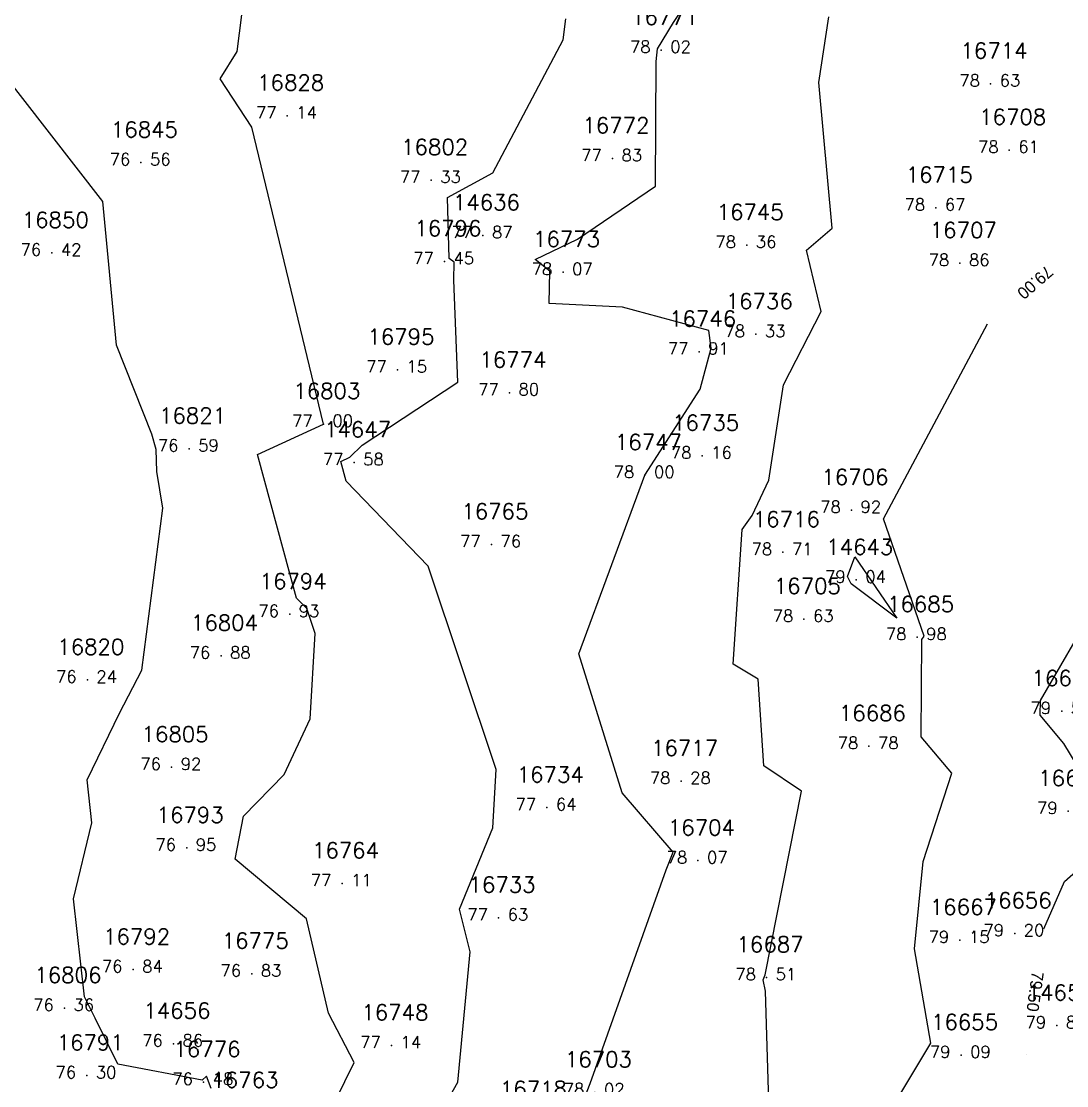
# Model space of a CAD drawing. Header units: millimetres. Extents: x 1412565 to 1412813, y 4931476 to 4931699.
# Drawn here: x 1412611.16 to 1412628.52, y 4931507.76 to 4931525.44 of the extents above; entities that cross this region are included whole.
import ezdxf
from ezdxf.enums import TextEntityAlignment as Align

# ---------------------------------------------------------------- set-up
doc = ezdxf.new("R2010")
doc.units = ezdxf.units.MM
for name, color, linetype in [('CIVIL', 50, 'Continuous'), ('CIVIL-DRAW', 80, 'Continuous'), ('CIVIL-NONAME', 130, 'Continuous'), ('CIVIL-TEXT', 240, 'Continuous'), ('CIVIL-Z', 50, 'Continuous'), ('Tcontours1', 7, 'Continuous'), ('Tcontours2', 7, 'Continuous')]:
    doc.layers.add(name, color=color, linetype=linetype)
doc.styles.add('CIVILCADMAIN', font='TXT.SHX')
doc.styles.add('MAVAT_HebTXT', font='hebtxt.shx')
doc.styles.get("Standard").update_dxf_attribs({"font": 'arial.ttf'})

# ---------------------------------------------------------------- blocks, each defined once
blk = doc.blocks.new('CIVIL-ZZ')
at = {"layer": 'CIVIL-DRAW'}
blk.add_point((0, 0), dxfattribs=at)
at = {"layer": 'CIVIL-NONAME'}
blk.add_attdef('NAME', text='', height=1.8, dxfattribs=at).set_placement((0, 2.1), align=Align.CENTER)
at = {"layer": 'CIVIL-TEXT', "flags": 8}
blk.add_attdef('TEXT', text='', height=2, dxfattribs=at).set_placement((0.2, -3.3), align=Align.CENTER)
at = {"layer": 'CIVIL-Z'}
blk.add_attdef('Z1', text='', height=1.6, dxfattribs=at).set_placement((-0.75, -0.225), align=Align.RIGHT)
blk.add_attdef('Z2', (0.75, -0.225), '', height=1.6, dxfattribs=at)

msp = doc.modelspace()

# ---------------------------------------------------------------- linework, layer by layer
at = {"layer": 'Tcontours1'}
for points, elevation in [([(1412616.075, 4931506.895), (1412616.688, 4931508.15), (1412616.262, 4931508.967), (1412615.901, 4931510.531), (1412614.716, 4931511.526), (1412614.852, 4931512.237), (1412615.529, 4931512.928), (1412615.958, 4931513.852), (1412616.041, 4931515.274), (1412615.903, 4931515.688), (1412615.735, 4931515.861), (1412615.085, 4931518.245), (1412616.18, 4931518.75), (1412614.993, 4931523.682), (1412614.468, 4931524.483), (1412614.745, 4931524.937), (1412615.015, 4931527.026)], 77), ([(1412620.524, 4931507.575), (1412620.608, 4931507.799), (1412621.873, 4931511.349), (1412621.991, 4931511.643), (1412621.144, 4931512.628), (1412620.424, 4931514.936), (1412621.52, 4931517.9), (1412622.438, 4931519.327), (1412622.621, 4931520.012), (1412622.578, 4931520.304), (1412621.149, 4931520.692), (1412619.929, 4931520.751), (1412619.938, 4931521.29), (1412619.694, 4931521.484), (1412620.399, 4931521.821), (1412621.695, 4931522.698), (1412621.705, 4931524.771), (1412621.729, 4931524.98), (1412621.992, 4931525.418), (1412622.947, 4931526.86)], 78), ([(1412625.01, 4931506.375), (1412626.269, 4931508.47), (1412625.998, 4931510.035), (1412626.138, 4931511.485), (1412626.614, 4931512.952), (1412626.109, 4931513.558), (1412626.119, 4931515.17), (1412626.154, 4931515.23), (1412625.482, 4931517.177), (1412627.207, 4931520.412)], 79), ([(1412624.882, 4931516.216), (1412625.003, 4931516.547), (1412625.703, 4931515.527), (1412624.945, 4931516.097), (1412624.882, 4931516.216)], 79)]:
    msp.add_lwpolyline(points, dxfattribs=dict(at, elevation=elevation))
at = {"layer": 'Tcontours2'}
for points, elevation in [([(1412614.316, 4931507.718), (1412614.236, 4931507.923), (1412614.164, 4931507.854), (1412612.764, 4931508.119), (1412612.387, 4931508.885), (1412612.213, 4931509.237), (1412612.032, 4931510.864), (1412612.333, 4931512.127), (1412612.254, 4931512.84), (1412612.795, 4931513.946), (1412613.162, 4931514.663), (1412613.515, 4931517.353), (1412613.414, 4931517.962), (1412613.402, 4931518.329), (1412613.329, 4931518.58), (1412612.743, 4931520.061), (1412612.516, 4931522.447), (1412610.742, 4931524.727), (1412610.425, 4931525.071), (1412611.271, 4931526.635)], 76.5), ([(1412617.733, 4931506.616), (1412618.414, 4931507.82), (1412618.618, 4931509.988), (1412618.44, 4931510.692), (1412618.992, 4931512.047), (1412619.048, 4931513.013), (1412617.921, 4931516.387), (1412616.558, 4931517.8), (1412616.469, 4931518.129), (1412616.62, 4931518.198), (1412616.824, 4931518.397), (1412618.412, 4931519.445), (1412618.344, 4931521.139), (1412618.349, 4931521.435), (1412618.266, 4931521.501), (1412618.241, 4931522.51), (1412618.993, 4931522.922), (1412620.163, 4931525.132), (1412620.204, 4931525.48)], 77.5), ([(1412623.594, 4931506.945), (1412623.519, 4931509.334), (1412623.482, 4931509.521), (1412623.514, 4931509.604), (1412624.12, 4931512.651), (1412623.493, 4931513.075), (1412623.402, 4931514.511), (1412622.985, 4931514.764), (1412623.133, 4931516.999), (1412623.298, 4931517.231), (1412623.579, 4931517.817), (1412623.818, 4931519.399), (1412624.447, 4931520.618), (1412624.201, 4931521.636), (1412624.628, 4931522), (1412624.407, 4931524.422), (1412624.572, 4931525.511)], 78.5), ([(1412628.806, 4931512.897), (1412628.475, 4931513.446), (1412628.084, 4931513.916), (1412628.086, 4931514.161), (1412629.001, 4931515.73)], 79.5), ([(1412628.145, 4931510.365), (1412628.488, 4931511.154), (1412629.185, 4931511.77)], 79.5), ([(1412627.855, 4931508.285), (1412627.855, 4931508.285)], 79.5)]:
    msp.add_lwpolyline(points, dxfattribs=dict(at, elevation=elevation))

# ---------------------------------------------------------------- block references
at = {"layer": 'CIVIL'}
ref = msp.add_blockref('CIVIL-ZZ', (1412621.79, 4931524.96, 78.02), dxfattribs=dict(at, xscale=0.2, yscale=0.2))
ref.add_attrib('Z2', '02', (1412621.94, 4931524.915), dxfattribs={"layer": 'CIVIL-Z', "height": 0.2, "style": 'CIVILCADMAIN'})
ref.add_attrib('Z1', '78', (1412621.27, 4931524.915), dxfattribs={"layer": 'CIVIL-Z', "height": 0.2, "style": 'CIVILCADMAIN'})
ref.add_attrib('NAME', '16771', (1412621.29, 4931525.38), dxfattribs={"layer": 'CIVIL-NONAME', "height": 0.26, "style": 'CIVILCADMAIN'})
ref = msp.add_blockref('CIVIL-ZZ', (1412627.26, 4931524.4, 78.63), dxfattribs=dict(at, xscale=0.2, yscale=0.2))
ref.add_attrib('Z2', '63', (1412627.41, 4931524.355), dxfattribs={"layer": 'CIVIL-Z', "height": 0.2, "style": 'CIVILCADMAIN'})
ref.add_attrib('Z1', '78', (1412626.74, 4931524.355), dxfattribs={"layer": 'CIVIL-Z', "height": 0.2, "style": 'CIVILCADMAIN'})
ref.add_attrib('NAME', '16714', (1412626.76, 4931524.82), dxfattribs={"layer": 'CIVIL-NONAME', "height": 0.26, "style": 'CIVILCADMAIN'})
ref = msp.add_blockref('CIVIL-ZZ', (1412615.58, 4931523.87, 77.14), dxfattribs=dict(at, xscale=0.2, yscale=0.2))
ref.add_attrib('Z2', '14', (1412615.73, 4931523.825), dxfattribs={"layer": 'CIVIL-Z', "height": 0.2, "style": 'CIVILCADMAIN'})
ref.add_attrib('Z1', '77', (1412615.06, 4931523.825), dxfattribs={"layer": 'CIVIL-Z', "height": 0.2, "style": 'CIVILCADMAIN'})
ref.add_attrib('NAME', '16828', (1412615.08, 4931524.29), dxfattribs={"layer": 'CIVIL-NONAME', "height": 0.26, "style": 'CIVILCADMAIN'})
ref = msp.add_blockref('CIVIL-ZZ', (1412627.57, 4931523.3, 78.61), dxfattribs=dict(at, xscale=0.2, yscale=0.2))
ref.add_attrib('Z2', '61', (1412627.72, 4931523.255), dxfattribs={"layer": 'CIVIL-Z', "height": 0.2, "style": 'CIVILCADMAIN'})
ref.add_attrib('Z1', '78', (1412627.05, 4931523.255), dxfattribs={"layer": 'CIVIL-Z', "height": 0.2, "style": 'CIVILCADMAIN'})
ref.add_attrib('NAME', '16708', (1412627.07, 4931523.72), dxfattribs={"layer": 'CIVIL-NONAME', "height": 0.26, "style": 'CIVILCADMAIN'})
ref = msp.add_blockref('CIVIL-ZZ', (1412613.15, 4931523.09, 76.56), dxfattribs=dict(at, xscale=0.2, yscale=0.2))
ref.add_attrib('Z2', '56', (1412613.3, 4931523.045), dxfattribs={"layer": 'CIVIL-Z', "height": 0.2, "style": 'CIVILCADMAIN'})
ref.add_attrib('Z1', '76', (1412612.63, 4931523.045), dxfattribs={"layer": 'CIVIL-Z', "height": 0.2, "style": 'CIVILCADMAIN'})
ref.add_attrib('NAME', '16845', (1412612.65, 4931523.51), dxfattribs={"layer": 'CIVIL-NONAME', "height": 0.26, "style": 'CIVILCADMAIN'})
ref = msp.add_blockref('CIVIL-ZZ', (1412620.98, 4931523.16, 77.83), dxfattribs=dict(at, xscale=0.2, yscale=0.2))
ref.add_attrib('Z2', '83', (1412621.13, 4931523.115), dxfattribs={"layer": 'CIVIL-Z', "height": 0.2, "style": 'CIVILCADMAIN'})
ref.add_attrib('Z1', '77', (1412620.46, 4931523.115), dxfattribs={"layer": 'CIVIL-Z', "height": 0.2, "style": 'CIVILCADMAIN'})
ref.add_attrib('NAME', '16772', (1412620.48, 4931523.58), dxfattribs={"layer": 'CIVIL-NONAME', "height": 0.26, "style": 'CIVILCADMAIN'})
ref = msp.add_blockref('CIVIL-ZZ', (1412617.97, 4931522.8, 77.33), dxfattribs=dict(at, xscale=0.2, yscale=0.2))
ref.add_attrib('Z2', '33', (1412618.12, 4931522.755), dxfattribs={"layer": 'CIVIL-Z', "height": 0.2, "style": 'CIVILCADMAIN'})
ref.add_attrib('Z1', '77', (1412617.45, 4931522.755), dxfattribs={"layer": 'CIVIL-Z', "height": 0.2, "style": 'CIVILCADMAIN'})
ref.add_attrib('NAME', '16802', (1412617.47, 4931523.22), dxfattribs={"layer": 'CIVIL-NONAME', "height": 0.26, "style": 'CIVILCADMAIN'})
ref = msp.add_blockref('CIVIL-ZZ', (1412626.35, 4931522.34, 78.67), dxfattribs=dict(at, xscale=0.2, yscale=0.2))
ref.add_attrib('Z2', '67', (1412626.5, 4931522.295), dxfattribs={"layer": 'CIVIL-Z', "height": 0.2, "style": 'CIVILCADMAIN'})
ref.add_attrib('Z1', '78', (1412625.83, 4931522.295), dxfattribs={"layer": 'CIVIL-Z', "height": 0.2, "style": 'CIVILCADMAIN'})
ref.add_attrib('NAME', '16715', (1412625.85, 4931522.76), dxfattribs={"layer": 'CIVIL-NONAME', "height": 0.26, "style": 'CIVILCADMAIN'})
ref = msp.add_blockref('CIVIL-ZZ', (1412618.83, 4931521.88, 77.87), dxfattribs=dict(at, xscale=0.2, yscale=0.2))
ref.add_attrib('Z2', '87', (1412618.98, 4931521.835), dxfattribs={"layer": 'CIVIL-Z', "height": 0.2, "style": 'CIVILCADMAIN'})
ref.add_attrib('Z1', '77', (1412618.31, 4931521.835), dxfattribs={"layer": 'CIVIL-Z', "height": 0.2, "style": 'CIVILCADMAIN'})
ref.add_attrib('NAME', '14636', (1412618.33, 4931522.3), dxfattribs={"layer": 'CIVIL-NONAME', "height": 0.26, "style": 'CIVILCADMAIN'})
ref = msp.add_blockref('CIVIL-ZZ', (1412611.67, 4931521.59, 76.42), dxfattribs=dict(at, xscale=0.2, yscale=0.2))
ref.add_attrib('Z2', '42', (1412611.82, 4931521.545), dxfattribs={"layer": 'CIVIL-Z', "height": 0.2, "style": 'CIVILCADMAIN'})
ref.add_attrib('Z1', '76', (1412611.15, 4931521.545), dxfattribs={"layer": 'CIVIL-Z', "height": 0.2, "style": 'CIVILCADMAIN'})
ref.add_attrib('NAME', '16850', (1412611.17, 4931522.01), dxfattribs={"layer": 'CIVIL-NONAME', "height": 0.26, "style": 'CIVILCADMAIN'})
ref = msp.add_blockref('CIVIL-ZZ', (1412623.21, 4931521.72, 78.36), dxfattribs=dict(at, xscale=0.2, yscale=0.2))
ref.add_attrib('Z2', '36', (1412623.36, 4931521.675), dxfattribs={"layer": 'CIVIL-Z', "height": 0.2, "style": 'CIVILCADMAIN'})
ref.add_attrib('Z1', '78', (1412622.69, 4931521.675), dxfattribs={"layer": 'CIVIL-Z', "height": 0.2, "style": 'CIVILCADMAIN'})
ref.add_attrib('NAME', '16745', (1412622.71, 4931522.14), dxfattribs={"layer": 'CIVIL-NONAME', "height": 0.26, "style": 'CIVILCADMAIN'})
ref = msp.add_blockref('CIVIL-ZZ', (1412618.19, 4931521.45, 77.45), dxfattribs=dict(at, xscale=0.2, yscale=0.2))
ref.add_attrib('Z2', '45', (1412618.34, 4931521.405), dxfattribs={"layer": 'CIVIL-Z', "height": 0.2, "style": 'CIVILCADMAIN'})
ref.add_attrib('Z1', '77', (1412617.67, 4931521.405), dxfattribs={"layer": 'CIVIL-Z', "height": 0.2, "style": 'CIVILCADMAIN'})
ref.add_attrib('NAME', '16796', (1412617.69, 4931521.87), dxfattribs={"layer": 'CIVIL-NONAME', "height": 0.26, "style": 'CIVILCADMAIN'})
ref = msp.add_blockref('CIVIL-ZZ', (1412626.75, 4931521.42, 78.86), dxfattribs=dict(at, xscale=0.2, yscale=0.2))
ref.add_attrib('Z2', '86', (1412626.9, 4931521.375), dxfattribs={"layer": 'CIVIL-Z', "height": 0.2, "style": 'CIVILCADMAIN'})
ref.add_attrib('Z1', '78', (1412626.23, 4931521.375), dxfattribs={"layer": 'CIVIL-Z', "height": 0.2, "style": 'CIVILCADMAIN'})
ref.add_attrib('NAME', '16707', (1412626.25, 4931521.84), dxfattribs={"layer": 'CIVIL-NONAME', "height": 0.26, "style": 'CIVILCADMAIN'})
ref = msp.add_blockref('CIVIL-ZZ', (1412620.16, 4931521.27, 78.07), dxfattribs=dict(at, xscale=0.2, yscale=0.2))
ref.add_attrib('Z2', '07', (1412620.31, 4931521.225), dxfattribs={"layer": 'CIVIL-Z', "height": 0.2, "style": 'CIVILCADMAIN'})
ref.add_attrib('Z1', '78', (1412619.64, 4931521.225), dxfattribs={"layer": 'CIVIL-Z', "height": 0.2, "style": 'CIVILCADMAIN'})
ref.add_attrib('NAME', '16773', (1412619.66, 4931521.69), dxfattribs={"layer": 'CIVIL-NONAME', "height": 0.26, "style": 'CIVILCADMAIN'})
ref = msp.add_blockref('CIVIL-ZZ', (1412623.36, 4931520.24, 78.33), dxfattribs=dict(at, xscale=0.2, yscale=0.2))
ref.add_attrib('Z2', '33', (1412623.51, 4931520.195), dxfattribs={"layer": 'CIVIL-Z', "height": 0.2, "style": 'CIVILCADMAIN'})
ref.add_attrib('Z1', '78', (1412622.84, 4931520.195), dxfattribs={"layer": 'CIVIL-Z', "height": 0.2, "style": 'CIVILCADMAIN'})
ref.add_attrib('NAME', '16736', (1412622.86, 4931520.66), dxfattribs={"layer": 'CIVIL-NONAME', "height": 0.26, "style": 'CIVILCADMAIN'})
ref = msp.add_blockref('CIVIL-ZZ', (1412622.42, 4931519.95, 77.91), dxfattribs=dict(at, xscale=0.2, yscale=0.2))
ref.add_attrib('Z2', '91', (1412622.57, 4931519.905), dxfattribs={"layer": 'CIVIL-Z', "height": 0.2, "style": 'CIVILCADMAIN'})
ref.add_attrib('Z1', '77', (1412621.9, 4931519.905), dxfattribs={"layer": 'CIVIL-Z', "height": 0.2, "style": 'CIVILCADMAIN'})
ref.add_attrib('NAME', '16746', (1412621.92, 4931520.37), dxfattribs={"layer": 'CIVIL-NONAME', "height": 0.26, "style": 'CIVILCADMAIN'})
ref = msp.add_blockref('CIVIL-ZZ', (1412617.41, 4931519.65, 77.15), dxfattribs=dict(at, xscale=0.2, yscale=0.2))
ref.add_attrib('Z2', '15', (1412617.56, 4931519.605), dxfattribs={"layer": 'CIVIL-Z', "height": 0.2, "style": 'CIVILCADMAIN'})
ref.add_attrib('Z1', '77', (1412616.89, 4931519.605), dxfattribs={"layer": 'CIVIL-Z', "height": 0.2, "style": 'CIVILCADMAIN'})
ref.add_attrib('NAME', '16795', (1412616.91, 4931520.07), dxfattribs={"layer": 'CIVIL-NONAME', "height": 0.26, "style": 'CIVILCADMAIN'})
ref = msp.add_blockref('CIVIL-ZZ', (1412619.27, 4931519.27, 77.8), dxfattribs=dict(at, xscale=0.2, yscale=0.2))
ref.add_attrib('Z2', '80', (1412619.42, 4931519.225), dxfattribs={"layer": 'CIVIL-Z', "height": 0.2, "style": 'CIVILCADMAIN'})
ref.add_attrib('Z1', '77', (1412618.75, 4931519.225), dxfattribs={"layer": 'CIVIL-Z', "height": 0.2, "style": 'CIVILCADMAIN'})
ref.add_attrib('NAME', '16774', (1412618.77, 4931519.69), dxfattribs={"layer": 'CIVIL-NONAME', "height": 0.26, "style": 'CIVILCADMAIN'})
ref = msp.add_blockref('CIVIL-ZZ', (1412616.18, 4931518.75, 77), dxfattribs=dict(at, xscale=0.2, yscale=0.2))
ref.add_attrib('Z2', '00', (1412616.33, 4931518.705), dxfattribs={"layer": 'CIVIL-Z', "height": 0.2, "style": 'CIVILCADMAIN'})
ref.add_attrib('Z1', '77', (1412615.66, 4931518.705), dxfattribs={"layer": 'CIVIL-Z', "height": 0.2, "style": 'CIVILCADMAIN'})
ref.add_attrib('NAME', '16803', (1412615.68, 4931519.17), dxfattribs={"layer": 'CIVIL-NONAME', "height": 0.26, "style": 'CIVILCADMAIN'})
ref = msp.add_blockref('CIVIL-ZZ', (1412613.95, 4931518.34, 76.59), dxfattribs=dict(at, xscale=0.2, yscale=0.2))
ref.add_attrib('Z2', '59', (1412614.1, 4931518.295), dxfattribs={"layer": 'CIVIL-Z', "height": 0.2, "style": 'CIVILCADMAIN'})
ref.add_attrib('Z1', '76', (1412613.43, 4931518.295), dxfattribs={"layer": 'CIVIL-Z', "height": 0.2, "style": 'CIVILCADMAIN'})
ref.add_attrib('NAME', '16821', (1412613.45, 4931518.76), dxfattribs={"layer": 'CIVIL-NONAME', "height": 0.26, "style": 'CIVILCADMAIN'})
ref = msp.add_blockref('CIVIL-ZZ', (1412622.47, 4931518.22, 78.16), dxfattribs=dict(at, xscale=0.2, yscale=0.2))
ref.add_attrib('Z2', '16', (1412622.62, 4931518.175), dxfattribs={"layer": 'CIVIL-Z', "height": 0.2, "style": 'CIVILCADMAIN'})
ref.add_attrib('Z1', '78', (1412621.95, 4931518.175), dxfattribs={"layer": 'CIVIL-Z', "height": 0.2, "style": 'CIVILCADMAIN'})
ref.add_attrib('NAME', '16735', (1412621.97, 4931518.64), dxfattribs={"layer": 'CIVIL-NONAME', "height": 0.26, "style": 'CIVILCADMAIN'})
ref = msp.add_blockref('CIVIL-ZZ', (1412616.69, 4931518.11, 77.58), dxfattribs=dict(at, xscale=0.2, yscale=0.2))
ref.add_attrib('Z2', '58', (1412616.84, 4931518.065), dxfattribs={"layer": 'CIVIL-Z', "height": 0.2, "style": 'CIVILCADMAIN'})
ref.add_attrib('Z1', '77', (1412616.17, 4931518.065), dxfattribs={"layer": 'CIVIL-Z', "height": 0.2, "style": 'CIVILCADMAIN'})
ref.add_attrib('NAME', '14647', (1412616.19, 4931518.53), dxfattribs={"layer": 'CIVIL-NONAME', "height": 0.26, "style": 'CIVILCADMAIN'})
ref = msp.add_blockref('CIVIL-ZZ', (1412621.52, 4931517.9, 78), dxfattribs=dict(at, xscale=0.2, yscale=0.2))
ref.add_attrib('Z2', '00', (1412621.67, 4931517.855), dxfattribs={"layer": 'CIVIL-Z', "height": 0.2, "style": 'CIVILCADMAIN'})
ref.add_attrib('Z1', '78', (1412621, 4931517.855), dxfattribs={"layer": 'CIVIL-Z', "height": 0.2, "style": 'CIVILCADMAIN'})
ref.add_attrib('NAME', '16747', (1412621.02, 4931518.32), dxfattribs={"layer": 'CIVIL-NONAME', "height": 0.26, "style": 'CIVILCADMAIN'})
ref = msp.add_blockref('CIVIL-ZZ', (1412624.95, 4931517.32, 78.92), dxfattribs=dict(at, xscale=0.2, yscale=0.2))
ref.add_attrib('Z2', '92', (1412625.1, 4931517.275), dxfattribs={"layer": 'CIVIL-Z', "height": 0.2, "style": 'CIVILCADMAIN'})
ref.add_attrib('Z1', '78', (1412624.43, 4931517.275), dxfattribs={"layer": 'CIVIL-Z', "height": 0.2, "style": 'CIVILCADMAIN'})
ref.add_attrib('NAME', '16706', (1412624.45, 4931517.74), dxfattribs={"layer": 'CIVIL-NONAME', "height": 0.26, "style": 'CIVILCADMAIN'})
ref = msp.add_blockref('CIVIL-ZZ', (1412618.97, 4931516.75, 77.76), dxfattribs=dict(at, xscale=0.2, yscale=0.2))
ref.add_attrib('Z2', '76', (1412619.12, 4931516.705), dxfattribs={"layer": 'CIVIL-Z', "height": 0.2, "style": 'CIVILCADMAIN'})
ref.add_attrib('Z1', '77', (1412618.45, 4931516.705), dxfattribs={"layer": 'CIVIL-Z', "height": 0.2, "style": 'CIVILCADMAIN'})
ref.add_attrib('NAME', '16765', (1412618.47, 4931517.17), dxfattribs={"layer": 'CIVIL-NONAME', "height": 0.26, "style": 'CIVILCADMAIN'})
ref = msp.add_blockref('CIVIL-ZZ', (1412623.81, 4931516.62, 78.71), dxfattribs=dict(at, xscale=0.2, yscale=0.2))
ref.add_attrib('Z2', '71', (1412623.96, 4931516.575), dxfattribs={"layer": 'CIVIL-Z', "height": 0.2, "style": 'CIVILCADMAIN'})
ref.add_attrib('Z1', '78', (1412623.29, 4931516.575), dxfattribs={"layer": 'CIVIL-Z', "height": 0.2, "style": 'CIVILCADMAIN'})
ref.add_attrib('NAME', '16716', (1412623.31, 4931517.04), dxfattribs={"layer": 'CIVIL-NONAME', "height": 0.26, "style": 'CIVILCADMAIN'})
ref = msp.add_blockref('CIVIL-ZZ', (1412625.03, 4931516.16, 79.04), dxfattribs=dict(at, xscale=0.2, yscale=0.2))
ref.add_attrib('Z2', '04', (1412625.18, 4931516.115), dxfattribs={"layer": 'CIVIL-Z', "height": 0.2, "style": 'CIVILCADMAIN'})
ref.add_attrib('Z1', '79', (1412624.51, 4931516.115), dxfattribs={"layer": 'CIVIL-Z', "height": 0.2, "style": 'CIVILCADMAIN'})
ref.add_attrib('NAME', '14643', (1412624.53, 4931516.58), dxfattribs={"layer": 'CIVIL-NONAME', "height": 0.26, "style": 'CIVILCADMAIN'})
ref = msp.add_blockref('CIVIL-ZZ', (1412615.62, 4931515.59, 76.93), dxfattribs=dict(at, xscale=0.2, yscale=0.2))
ref.add_attrib('Z2', '93', (1412615.77, 4931515.545), dxfattribs={"layer": 'CIVIL-Z', "height": 0.2, "style": 'CIVILCADMAIN'})
ref.add_attrib('Z1', '76', (1412615.1, 4931515.545), dxfattribs={"layer": 'CIVIL-Z', "height": 0.2, "style": 'CIVILCADMAIN'})
ref.add_attrib('NAME', '16794', (1412615.12, 4931516.01), dxfattribs={"layer": 'CIVIL-NONAME', "height": 0.26, "style": 'CIVILCADMAIN'})
ref = msp.add_blockref('CIVIL-ZZ', (1412624.16, 4931515.51, 78.63), dxfattribs=dict(at, xscale=0.2, yscale=0.2))
ref.add_attrib('Z2', '63', (1412624.31, 4931515.465), dxfattribs={"layer": 'CIVIL-Z', "height": 0.2, "style": 'CIVILCADMAIN'})
ref.add_attrib('Z1', '78', (1412623.64, 4931515.465), dxfattribs={"layer": 'CIVIL-Z', "height": 0.2, "style": 'CIVILCADMAIN'})
ref.add_attrib('NAME', '16705', (1412623.66, 4931515.93), dxfattribs={"layer": 'CIVIL-NONAME', "height": 0.26, "style": 'CIVILCADMAIN'})
ref = msp.add_blockref('CIVIL-ZZ', (1412626.04, 4931515.21, 78.98), dxfattribs=dict(at, xscale=0.2, yscale=0.2))
ref.add_attrib('Z2', '98', (1412626.19, 4931515.165), dxfattribs={"layer": 'CIVIL-Z', "height": 0.2, "style": 'CIVILCADMAIN'})
ref.add_attrib('Z1', '78', (1412625.52, 4931515.165), dxfattribs={"layer": 'CIVIL-Z', "height": 0.2, "style": 'CIVILCADMAIN'})
ref.add_attrib('NAME', '16685', (1412625.54, 4931515.63), dxfattribs={"layer": 'CIVIL-NONAME', "height": 0.26, "style": 'CIVILCADMAIN'})
ref = msp.add_blockref('CIVIL-ZZ', (1412614.48, 4931514.9, 76.88), dxfattribs=dict(at, xscale=0.2, yscale=0.2))
ref.add_attrib('Z2', '88', (1412614.63, 4931514.855), dxfattribs={"layer": 'CIVIL-Z', "height": 0.2, "style": 'CIVILCADMAIN'})
ref.add_attrib('Z1', '76', (1412613.96, 4931514.855), dxfattribs={"layer": 'CIVIL-Z', "height": 0.2, "style": 'CIVILCADMAIN'})
ref.add_attrib('NAME', '16804', (1412613.98, 4931515.32), dxfattribs={"layer": 'CIVIL-NONAME', "height": 0.26, "style": 'CIVILCADMAIN'})
ref = msp.add_blockref('CIVIL-ZZ', (1412612.26, 4931514.5, 76.24), dxfattribs=dict(at, xscale=0.2, yscale=0.2))
ref.add_attrib('Z2', '24', (1412612.41, 4931514.455), dxfattribs={"layer": 'CIVIL-Z', "height": 0.2, "style": 'CIVILCADMAIN'})
ref.add_attrib('Z1', '76', (1412611.74, 4931514.455), dxfattribs={"layer": 'CIVIL-Z', "height": 0.2, "style": 'CIVILCADMAIN'})
ref.add_attrib('NAME', '16820', (1412611.76, 4931514.92), dxfattribs={"layer": 'CIVIL-NONAME', "height": 0.26, "style": 'CIVILCADMAIN'})
ref = msp.add_blockref('CIVIL-ZZ', (1412628.44, 4931513.98, 79.59), dxfattribs=dict(at, xscale=0.2, yscale=0.2))
ref.add_attrib('Z2', '59', (1412628.59, 4931513.935), dxfattribs={"layer": 'CIVIL-Z', "height": 0.2, "style": 'CIVILCADMAIN'})
ref.add_attrib('Z1', '79', (1412627.92, 4931513.935), dxfattribs={"layer": 'CIVIL-Z', "height": 0.2, "style": 'CIVILCADMAIN'})
ref.add_attrib('NAME', '16666', (1412627.94, 4931514.4), dxfattribs={"layer": 'CIVIL-NONAME', "height": 0.26, "style": 'CIVILCADMAIN'})
ref = msp.add_blockref('CIVIL-ZZ', (1412625.24, 4931513.4, 78.78), dxfattribs=dict(at, xscale=0.2, yscale=0.2))
ref.add_attrib('Z2', '78', (1412625.39, 4931513.355), dxfattribs={"layer": 'CIVIL-Z', "height": 0.2, "style": 'CIVILCADMAIN'})
ref.add_attrib('Z1', '78', (1412624.72, 4931513.355), dxfattribs={"layer": 'CIVIL-Z', "height": 0.2, "style": 'CIVILCADMAIN'})
ref.add_attrib('NAME', '16686', (1412624.74, 4931513.82), dxfattribs={"layer": 'CIVIL-NONAME', "height": 0.26, "style": 'CIVILCADMAIN'})
ref = msp.add_blockref('CIVIL-ZZ', (1412613.66, 4931513.05, 76.92), dxfattribs=dict(at, xscale=0.2, yscale=0.2))
ref.add_attrib('Z2', '92', (1412613.81, 4931513.005), dxfattribs={"layer": 'CIVIL-Z', "height": 0.2, "style": 'CIVILCADMAIN'})
ref.add_attrib('Z1', '76', (1412613.14, 4931513.005), dxfattribs={"layer": 'CIVIL-Z', "height": 0.2, "style": 'CIVILCADMAIN'})
ref.add_attrib('NAME', '16805', (1412613.16, 4931513.47), dxfattribs={"layer": 'CIVIL-NONAME', "height": 0.26, "style": 'CIVILCADMAIN'})
ref = msp.add_blockref('CIVIL-ZZ', (1412622.12, 4931512.82, 78.28), dxfattribs=dict(at, xscale=0.2, yscale=0.2))
ref.add_attrib('Z2', '28', (1412622.27, 4931512.775), dxfattribs={"layer": 'CIVIL-Z', "height": 0.2, "style": 'CIVILCADMAIN'})
ref.add_attrib('Z1', '78', (1412621.6, 4931512.775), dxfattribs={"layer": 'CIVIL-Z', "height": 0.2, "style": 'CIVILCADMAIN'})
ref.add_attrib('NAME', '16717', (1412621.62, 4931513.24), dxfattribs={"layer": 'CIVIL-NONAME', "height": 0.26, "style": 'CIVILCADMAIN'})
ref = msp.add_blockref('CIVIL-ZZ', (1412619.89, 4931512.38, 77.64), dxfattribs=dict(at, xscale=0.2, yscale=0.2))
ref.add_attrib('Z2', '64', (1412620.04, 4931512.335), dxfattribs={"layer": 'CIVIL-Z', "height": 0.2, "style": 'CIVILCADMAIN'})
ref.add_attrib('Z1', '77', (1412619.37, 4931512.335), dxfattribs={"layer": 'CIVIL-Z', "height": 0.2, "style": 'CIVILCADMAIN'})
ref.add_attrib('NAME', '16734', (1412619.39, 4931512.8), dxfattribs={"layer": 'CIVIL-NONAME', "height": 0.26, "style": 'CIVILCADMAIN'})
ref = msp.add_blockref('CIVIL-ZZ', (1412628.55, 4931512.32, 79.31), dxfattribs=dict(at, xscale=0.2, yscale=0.2))
ref.add_attrib('Z2', '31', (1412628.7, 4931512.275), dxfattribs={"layer": 'CIVIL-Z', "height": 0.2, "style": 'CIVILCADMAIN'})
ref.add_attrib('Z1', '79', (1412628.03, 4931512.275), dxfattribs={"layer": 'CIVIL-Z', "height": 0.2, "style": 'CIVILCADMAIN'})
ref.add_attrib('NAME', '16657', (1412628.05, 4931512.74), dxfattribs={"layer": 'CIVIL-NONAME', "height": 0.26, "style": 'CIVILCADMAIN'})
ref = msp.add_blockref('CIVIL-ZZ', (1412613.91, 4931511.71, 76.95), dxfattribs=dict(at, xscale=0.2, yscale=0.2))
ref.add_attrib('Z2', '95', (1412614.06, 4931511.665), dxfattribs={"layer": 'CIVIL-Z', "height": 0.2, "style": 'CIVILCADMAIN'})
ref.add_attrib('Z1', '76', (1412613.39, 4931511.665), dxfattribs={"layer": 'CIVIL-Z', "height": 0.2, "style": 'CIVILCADMAIN'})
ref.add_attrib('NAME', '16793', (1412613.41, 4931512.13), dxfattribs={"layer": 'CIVIL-NONAME', "height": 0.26, "style": 'CIVILCADMAIN'})
ref = msp.add_blockref('CIVIL-ZZ', (1412622.4, 4931511.5, 78.07), dxfattribs=dict(at, xscale=0.2, yscale=0.2))
ref.add_attrib('Z2', '07', (1412622.55, 4931511.455), dxfattribs={"layer": 'CIVIL-Z', "height": 0.2, "style": 'CIVILCADMAIN'})
ref.add_attrib('Z1', '78', (1412621.88, 4931511.455), dxfattribs={"layer": 'CIVIL-Z', "height": 0.2, "style": 'CIVILCADMAIN'})
ref.add_attrib('NAME', '16704', (1412621.9, 4931511.92), dxfattribs={"layer": 'CIVIL-NONAME', "height": 0.26, "style": 'CIVILCADMAIN'})
ref = msp.add_blockref('CIVIL-ZZ', (1412616.49, 4931511.12, 77.11), dxfattribs=dict(at, xscale=0.2, yscale=0.2))
ref.add_attrib('Z2', '11', (1412616.64, 4931511.075), dxfattribs={"layer": 'CIVIL-Z', "height": 0.2, "style": 'CIVILCADMAIN'})
ref.add_attrib('Z1', '77', (1412615.97, 4931511.075), dxfattribs={"layer": 'CIVIL-Z', "height": 0.2, "style": 'CIVILCADMAIN'})
ref.add_attrib('NAME', '16764', (1412615.99, 4931511.54), dxfattribs={"layer": 'CIVIL-NONAME', "height": 0.26, "style": 'CIVILCADMAIN'})
ref = msp.add_blockref('CIVIL-ZZ', (1412619.09, 4931510.55, 77.63), dxfattribs=dict(at, xscale=0.2, yscale=0.2))
ref.add_attrib('Z2', '63', (1412619.24, 4931510.505), dxfattribs={"layer": 'CIVIL-Z', "height": 0.2, "style": 'CIVILCADMAIN'})
ref.add_attrib('Z1', '77', (1412618.57, 4931510.505), dxfattribs={"layer": 'CIVIL-Z', "height": 0.2, "style": 'CIVILCADMAIN'})
ref.add_attrib('NAME', '16733', (1412618.59, 4931510.97), dxfattribs={"layer": 'CIVIL-NONAME', "height": 0.26, "style": 'CIVILCADMAIN'})
ref = msp.add_blockref('CIVIL-ZZ', (1412627.66, 4931510.29, 79.2), dxfattribs=dict(at, xscale=0.2, yscale=0.2))
ref.add_attrib('Z2', '20', (1412627.81, 4931510.245), dxfattribs={"layer": 'CIVIL-Z', "height": 0.2, "style": 'CIVILCADMAIN'})
ref.add_attrib('Z1', '79', (1412627.14, 4931510.245), dxfattribs={"layer": 'CIVIL-Z', "height": 0.2, "style": 'CIVILCADMAIN'})
ref.add_attrib('NAME', '16656', (1412627.16, 4931510.71), dxfattribs={"layer": 'CIVIL-NONAME', "height": 0.26, "style": 'CIVILCADMAIN'})
ref = msp.add_blockref('CIVIL-ZZ', (1412626.75, 4931510.18, 79.15), dxfattribs=dict(at, xscale=0.2, yscale=0.2))
ref.add_attrib('Z2', '15', (1412626.9, 4931510.135), dxfattribs={"layer": 'CIVIL-Z', "height": 0.2, "style": 'CIVILCADMAIN'})
ref.add_attrib('Z1', '79', (1412626.23, 4931510.135), dxfattribs={"layer": 'CIVIL-Z', "height": 0.2, "style": 'CIVILCADMAIN'})
ref.add_attrib('NAME', '16667', (1412626.25, 4931510.6), dxfattribs={"layer": 'CIVIL-NONAME', "height": 0.26, "style": 'CIVILCADMAIN'})
ref = msp.add_blockref('CIVIL-ZZ', (1412613.02, 4931509.69, 76.84), dxfattribs=dict(at, xscale=0.2, yscale=0.2))
ref.add_attrib('Z2', '84', (1412613.17, 4931509.645), dxfattribs={"layer": 'CIVIL-Z', "height": 0.2, "style": 'CIVILCADMAIN'})
ref.add_attrib('Z1', '76', (1412612.5, 4931509.645), dxfattribs={"layer": 'CIVIL-Z', "height": 0.2, "style": 'CIVILCADMAIN'})
ref.add_attrib('NAME', '16792', (1412612.52, 4931510.11), dxfattribs={"layer": 'CIVIL-NONAME', "height": 0.26, "style": 'CIVILCADMAIN'})
ref = msp.add_blockref('CIVIL-ZZ', (1412614.99, 4931509.62, 76.83), dxfattribs=dict(at, xscale=0.2, yscale=0.2))
ref.add_attrib('Z2', '83', (1412615.14, 4931509.575), dxfattribs={"layer": 'CIVIL-Z', "height": 0.2, "style": 'CIVILCADMAIN'})
ref.add_attrib('Z1', '76', (1412614.47, 4931509.575), dxfattribs={"layer": 'CIVIL-Z', "height": 0.2, "style": 'CIVILCADMAIN'})
ref.add_attrib('NAME', '16775', (1412614.49, 4931510.04), dxfattribs={"layer": 'CIVIL-NONAME', "height": 0.26, "style": 'CIVILCADMAIN'})
ref = msp.add_blockref('CIVIL-ZZ', (1412623.54, 4931509.56, 78.51), dxfattribs=dict(at, xscale=0.2, yscale=0.2))
ref.add_attrib('Z2', '51', (1412623.69, 4931509.515), dxfattribs={"layer": 'CIVIL-Z', "height": 0.2, "style": 'CIVILCADMAIN'})
ref.add_attrib('Z1', '78', (1412623.02, 4931509.515), dxfattribs={"layer": 'CIVIL-Z', "height": 0.2, "style": 'CIVILCADMAIN'})
ref.add_attrib('NAME', '16687', (1412623.04, 4931509.98), dxfattribs={"layer": 'CIVIL-NONAME', "height": 0.26, "style": 'CIVILCADMAIN'})
ref = msp.add_blockref('CIVIL-ZZ', (1412611.88, 4931509.05, 76.36), dxfattribs=dict(at, xscale=0.2, yscale=0.2))
ref.add_attrib('Z2', '36', (1412612.03, 4931509.005), dxfattribs={"layer": 'CIVIL-Z', "height": 0.2, "style": 'CIVILCADMAIN'})
ref.add_attrib('Z1', '76', (1412611.36, 4931509.005), dxfattribs={"layer": 'CIVIL-Z', "height": 0.2, "style": 'CIVILCADMAIN'})
ref.add_attrib('NAME', '16806', (1412611.38, 4931509.47), dxfattribs={"layer": 'CIVIL-NONAME', "height": 0.26, "style": 'CIVILCADMAIN'})
ref = msp.add_blockref('CIVIL-ZZ', (1412628.36, 4931508.76, 79.89), dxfattribs=dict(at, xscale=0.2, yscale=0.2))
ref.add_attrib('Z2', '89', (1412628.51, 4931508.715), dxfattribs={"layer": 'CIVIL-Z', "height": 0.2, "style": 'CIVILCADMAIN'})
ref.add_attrib('Z1', '79', (1412627.84, 4931508.715), dxfattribs={"layer": 'CIVIL-Z', "height": 0.2, "style": 'CIVILCADMAIN'})
ref.add_attrib('NAME', '14650', (1412627.86, 4931509.18), dxfattribs={"layer": 'CIVIL-NONAME', "height": 0.26, "style": 'CIVILCADMAIN'})
ref = msp.add_blockref('CIVIL-ZZ', (1412613.69, 4931508.46, 76.86), dxfattribs=dict(at, xscale=0.2, yscale=0.2))
ref.add_attrib('Z2', '86', (1412613.84, 4931508.415), dxfattribs={"layer": 'CIVIL-Z', "height": 0.2, "style": 'CIVILCADMAIN'})
ref.add_attrib('Z1', '76', (1412613.17, 4931508.415), dxfattribs={"layer": 'CIVIL-Z', "height": 0.2, "style": 'CIVILCADMAIN'})
ref.add_attrib('NAME', '14656', (1412613.19, 4931508.88), dxfattribs={"layer": 'CIVIL-NONAME', "height": 0.26, "style": 'CIVILCADMAIN'})
ref = msp.add_blockref('CIVIL-ZZ', (1412617.31, 4931508.43, 77.14), dxfattribs=dict(at, xscale=0.2, yscale=0.2))
ref.add_attrib('Z2', '14', (1412617.46, 4931508.385), dxfattribs={"layer": 'CIVIL-Z', "height": 0.2, "style": 'CIVILCADMAIN'})
ref.add_attrib('Z1', '77', (1412616.79, 4931508.385), dxfattribs={"layer": 'CIVIL-Z', "height": 0.2, "style": 'CIVILCADMAIN'})
ref.add_attrib('NAME', '16748', (1412616.81, 4931508.85), dxfattribs={"layer": 'CIVIL-NONAME', "height": 0.26, "style": 'CIVILCADMAIN'})
ref = msp.add_blockref('CIVIL-ZZ', (1412626.77, 4931508.27, 79.09), dxfattribs=dict(at, xscale=0.2, yscale=0.2))
ref.add_attrib('Z2', '09', (1412626.92, 4931508.225), dxfattribs={"layer": 'CIVIL-Z', "height": 0.2, "style": 'CIVILCADMAIN'})
ref.add_attrib('Z1', '79', (1412626.25, 4931508.225), dxfattribs={"layer": 'CIVIL-Z', "height": 0.2, "style": 'CIVILCADMAIN'})
ref.add_attrib('NAME', '16655', (1412626.27, 4931508.69), dxfattribs={"layer": 'CIVIL-NONAME', "height": 0.26, "style": 'CIVILCADMAIN'})
ref = msp.add_blockref('CIVIL-ZZ', (1412612.25, 4931507.93, 76.3), dxfattribs=dict(at, xscale=0.2, yscale=0.2))
ref.add_attrib('Z2', '30', (1412612.4, 4931507.885), dxfattribs={"layer": 'CIVIL-Z', "height": 0.2, "style": 'CIVILCADMAIN'})
ref.add_attrib('Z1', '76', (1412611.73, 4931507.885), dxfattribs={"layer": 'CIVIL-Z', "height": 0.2, "style": 'CIVILCADMAIN'})
ref.add_attrib('NAME', '16791', (1412611.75, 4931508.35), dxfattribs={"layer": 'CIVIL-NONAME', "height": 0.26, "style": 'CIVILCADMAIN'})
ref = msp.add_blockref('CIVIL-ZZ', (1412614.19, 4931507.82, 76.48), dxfattribs=dict(at, xscale=0.2, yscale=0.2))
ref.add_attrib('Z2', '48', (1412614.34, 4931507.775), dxfattribs={"layer": 'CIVIL-Z', "height": 0.2, "style": 'CIVILCADMAIN'})
ref.add_attrib('Z1', '76', (1412613.67, 4931507.775), dxfattribs={"layer": 'CIVIL-Z', "height": 0.2, "style": 'CIVILCADMAIN'})
ref.add_attrib('NAME', '16776', (1412613.69, 4931508.24), dxfattribs={"layer": 'CIVIL-NONAME', "height": 0.26, "style": 'CIVILCADMAIN'})
ref = msp.add_blockref('CIVIL-ZZ', (1412620.69, 4931507.65, 78.02), dxfattribs=dict(at, xscale=0.2, yscale=0.2))
ref.add_attrib('Z2', '02', (1412620.84, 4931507.605), dxfattribs={"layer": 'CIVIL-Z', "height": 0.2, "style": 'CIVILCADMAIN'})
ref.add_attrib('Z1', '78', (1412620.17, 4931507.605), dxfattribs={"layer": 'CIVIL-Z', "height": 0.2, "style": 'CIVILCADMAIN'})
ref.add_attrib('NAME', '16703', (1412620.19, 4931508.07), dxfattribs={"layer": 'CIVIL-NONAME', "height": 0.26, "style": 'CIVILCADMAIN'})
ref = msp.add_blockref('CIVIL-ZZ', (1412614.82, 4931507.31, 76.58), dxfattribs=dict(at, xscale=0.2, yscale=0.2))
ref.add_attrib('Z2', '58', (1412614.97, 4931507.265), dxfattribs={"layer": 'CIVIL-Z', "height": 0.2, "style": 'CIVILCADMAIN'})
ref.add_attrib('Z1', '76', (1412614.3, 4931507.265), dxfattribs={"layer": 'CIVIL-Z', "height": 0.2, "style": 'CIVILCADMAIN'})
ref.add_attrib('NAME', '16763', (1412614.32, 4931507.73), dxfattribs={"layer": 'CIVIL-NONAME', "height": 0.26, "style": 'CIVILCADMAIN'})
ref = msp.add_blockref('CIVIL-ZZ', (1412619.61, 4931507.16, 77.89), dxfattribs=dict(at, xscale=0.2, yscale=0.2))
ref.add_attrib('Z2', '89', (1412619.76, 4931507.115), dxfattribs={"layer": 'CIVIL-Z', "height": 0.2, "style": 'CIVILCADMAIN'})
ref.add_attrib('Z1', '77', (1412619.09, 4931507.115), dxfattribs={"layer": 'CIVIL-Z', "height": 0.2, "style": 'CIVILCADMAIN'})
ref.add_attrib('NAME', '16718', (1412619.11, 4931507.58), dxfattribs={"layer": 'CIVIL-NONAME', "height": 0.26, "style": 'CIVILCADMAIN'})

# ---------------------------------------------------------------- texts
at = {"layer": 'Tcontours1', "style": 'MAVAT_HebTXT'}
msp.add_text('79.00', height=0.2, rotation=220.9874, dxfattribs=at).set_placement((1412628, 4931521.1, 79), align=Align.MIDDLE_CENTER)
at = {"layer": 'Tcontours2', "style": 'MAVAT_HebTXT'}
msp.add_text('79.50', height=0.2, rotation=262.0349, dxfattribs=at).set_placement((1412628, 4931509.325, 79.5), align=Align.MIDDLE_CENTER)

doc.saveas('drawing.dxf')
